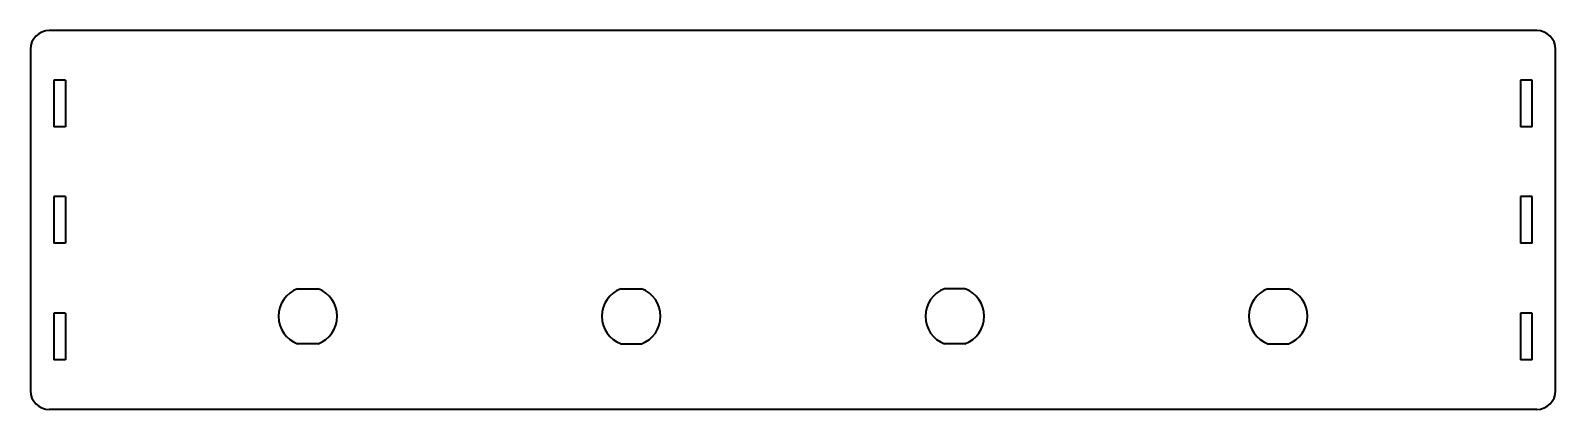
# Model space of a CAD drawing. Header units: inches. Extents: x -13.4 to 3, y -5.3 to -1.2.
import ezdxf

# ---------------------------------------------------------------- set-up
doc = ezdxf.new("R2010")
doc.units = ezdxf.units.IN
doc.header["$MEASUREMENT"] = 0
doc.layers.add('Visible', color=7, linetype='Continuous', lineweight=40)

msp = doc.modelspace()

# ---------------------------------------------------------------- linework, layer by layer
at = {"layer": 'Visible'}
for p, q in [((2.775, -1.221), (-13.185, -1.221)), ((-13.385, -1.421), (-13.385, -5.086)), ((2.975, -5.086), (2.975, -1.421)), ((-13.135, -1.753), (-13.135, -2.253)), ((-13.01, -1.753), (-13.135, -1.753)), ((-13.01, -1.753), (-13.01, -2.253)), ((2.6, -1.753), (2.6, -2.253)), ((2.725, -1.753), (2.6, -1.753)), ((2.725, -2.253), (2.725, -1.753)), ((-13.01, -2.253), (-13.135, -2.253)), ((2.725, -2.253), (2.6, -2.253)), ((-13.135, -3.003), (-13.135, -3.503)), ((-13.01, -3.003), (-13.135, -3.003)), ((-13.01, -3.003), (-13.01, -3.503)), ((2.6, -3.003), (2.6, -3.503)), ((2.725, -3.003), (2.6, -3.003)), ((2.725, -3.503), (2.725, -3.003)), ((-13.01, -3.503), (-13.135, -3.503)), ((2.725, -3.503), (2.6, -3.503)), ((-10.52, -3.991), (-10.3, -3.991)), ((-7.05, -3.991), (-6.83, -3.991)), ((-3.36, -3.991), (-3.58, -3.991)), ((-0.11, -3.991), (0.11, -3.991)), ((-13.135, -4.253), (-13.135, -4.753)), ((-13.01, -4.253), (-13.135, -4.253)), ((-13.01, -4.253), (-13.01, -4.753)), ((2.6, -4.253), (2.6, -4.753)), ((2.725, -4.253), (2.6, -4.253)), ((2.725, -4.753), (2.725, -4.253)), ((-10.3, -4.582), (-10.52, -4.582)), ((-7.05, -4.582), (-6.83, -4.582)), ((-3.36, -4.582), (-3.58, -4.582)), ((-0.11, -4.582), (0.11, -4.582)), ((-13.01, -4.753), (-13.135, -4.753)), ((2.725, -4.753), (2.6, -4.753)), ((2.775, -5.286), (-13.185, -5.286))]:
    msp.add_line(p, q, dxfattribs=at)
for centre, radius, start, end in [((-13.185, -1.421), 0.2, 90, 180), ((2.775, -1.421), 0.2, 0, 90), ((-10.41, -4.286), 0.315, 110.3641, 249.6359), ((-10.41, -4.286), 0.315, 290.3641, 69.6359), ((-6.94, -4.286), 0.315, 110.3641, 249.6359), ((-6.94, -4.286), 0.315, 290.3641, 69.6359), ((-3.47, -4.286), 0.315, 110.3641, 249.6359), ((-3.47, -4.286), 0.315, 290.3641, 69.6359), ((0, -4.286), 0.315, 110.3641, 249.6359), ((0, -4.286), 0.315, 290.3641, 69.6359), ((-13.185, -5.086), 0.2, 180, 270), ((2.775, -5.086), 0.2, 270, 0)]:
    msp.add_arc(centre, radius, start, end, dxfattribs=at)

doc.saveas('drawing.dxf')
